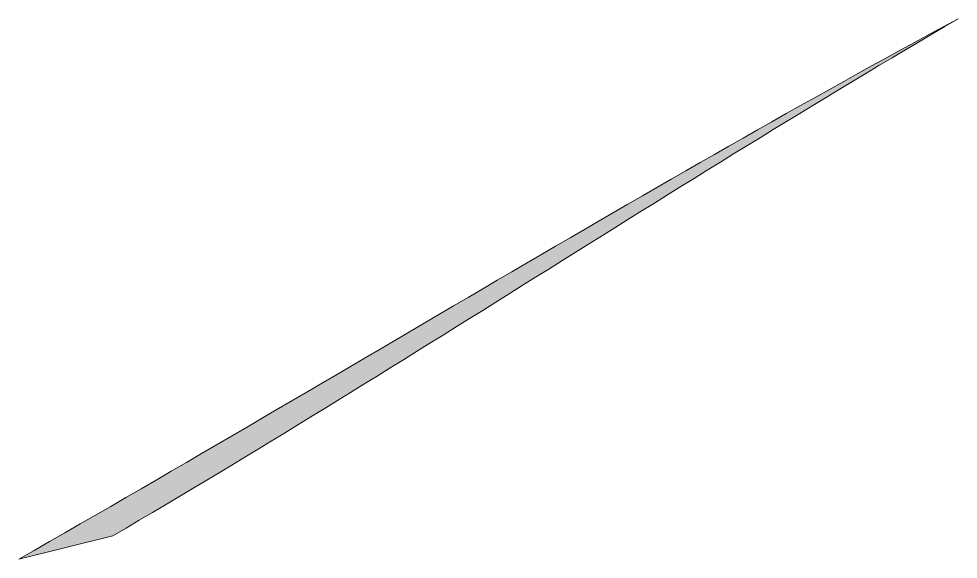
# Model space of a CAD drawing. Header units: inches. Extents: x -390 to 3958, y -1945 to 1677.
# Drawn here: x 3928.13 to 3928.993, y 1676.953 to 1677.449 of the extents above; entities that cross this region are included whole.
import ezdxf

# ---------------------------------------------------------------- set-up
doc = ezdxf.new("R2010")
doc.units = ezdxf.units.IN
doc.header["$MEASUREMENT"] = 0
doc.layers.add('Layer 1', color=7, linetype='Continuous')

msp = doc.modelspace()

# ---------------------------------------------------------------- hatches: boundary and pattern name
at = {"layer": 'Layer 1', "true_color": 0x32667c}
h = msp.add_hatch(color=157, dxfattribs=at)
h.dxf.hatch_style = 2
edge = h.paths.add_edge_path()
edge.add_spline(control_points=[(3928.12978, 1676.9531), (3928.12978, 1676.9531), (3928.21616, 1676.97457), (3928.21616, 1676.97457), (3928.47503, 1677.1256), (3928.73391, 1677.29823), (3928.99278, 1677.44926), (3928.71231, 1677.29823), (3928.43184, 1677.1256), (3928.12978, 1676.9531)], knot_values=[0, 0, 0, 0, 1, 1, 1, 2, 2, 2, 3, 3, 3, 3], degree=3, periodic=1)
h = msp.add_hatch(color=157, dxfattribs=at)
h.dxf.hatch_style = 2
edge = h.paths.add_edge_path()
edge.add_spline(control_points=[(3928.99278, 1677.44926), (3928.73391, 1677.29823), (3928.47503, 1677.1256), (3928.21616, 1676.97457), (3928.21616, 1676.97457), (3928.12978, 1676.9531), (3928.12978, 1676.9531), (3928.43184, 1677.1256), (3928.71231, 1677.29823), (3928.99278, 1677.44926)], knot_values=[0, 0, 0, 0, 1, 1, 1, 2, 2, 2, 3, 3, 3, 3], degree=3, periodic=1)

# ---------------------------------------------------------------- linework, layer by layer
at = {"layer": 'Layer 1', "lineweight": 0}
for points in [[(3928.12978, 1676.9531), (3928.12978, 1676.9531), (3928.21616, 1676.97457), (3928.21616, 1676.97457), (3928.47503, 1677.1256), (3928.73391, 1677.29823), (3928.99278, 1677.44926), (3928.71231, 1677.29823), (3928.43184, 1677.1256), (3928.12978, 1676.9531)], [(3928.99278, 1677.44926), (3928.73391, 1677.29823), (3928.47503, 1677.1256), (3928.21616, 1676.97457), (3928.21616, 1676.97457), (3928.12978, 1676.9531), (3928.12978, 1676.9531), (3928.43184, 1677.1256), (3928.71231, 1677.29823), (3928.99278, 1677.44926)]]:
    msp.add_open_spline(points, degree=3, knots=[0, 0, 0, 0, 1, 1, 1, 2, 2, 2, 3, 3, 3, 3], dxfattribs=at)

doc.saveas('drawing.dxf')
